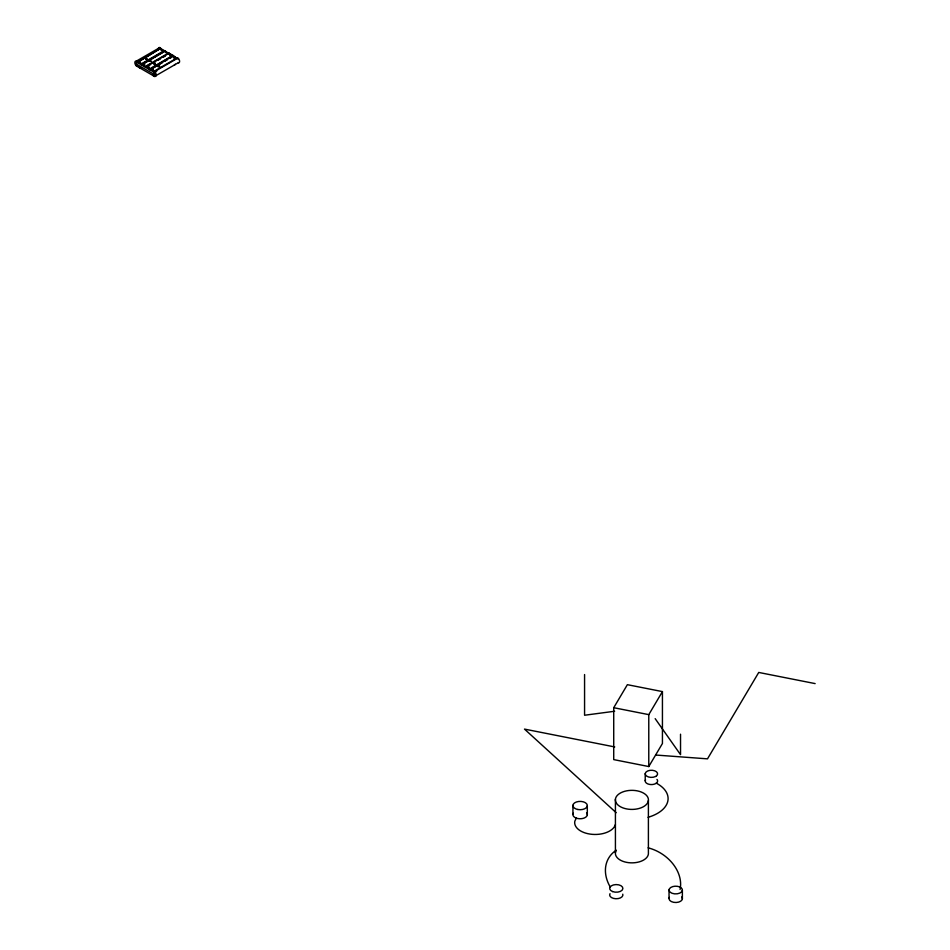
<?xml version="1.0" encoding="UTF-8"?>
<svg xmlns="http://www.w3.org/2000/svg" width="950" height="950" viewBox="0 0 950 950"><rect width="100%" height="100%" fill="white"/><g stroke="black" fill="none" stroke-linecap="round" stroke-linejoin="round"><path stroke-width="1.43" d="M159.659 66.963L158.923 66.013L158.199 66.963M154.292 63.816L155.04 63.781L154.328 63.864M150.029 61.334L150.777 61.275M576.341 818.116L574.833 821.156A20.508 11.839 0 0 0 592.278 834.349A20.508 11.839 0 0 0 615.422 824.517M613.724 707.703L627.38 684.677L662.435 691.6L662.435 743.506L648.779 766.543L613.724 759.608L613.724 707.703L648.779 714.637L662.435 691.6M154.138 64.089C156.667 62.213 152.546 65.407 155.325 64.612M150.064 61.228L150.741 61.216M145.861 58.71L146.419 59.007M177.994 62.914L154.565 76.439L136.456 65.989A3.135 1.817 60 0 1 134.864 62.605A3.135 1.817 60 0 1 136.456 61.073L159.885 47.547A3.135 1.817 60 0 0 158.306 48.818M138.581 60.764L136.456 61.999L154.565 72.449L156.691 71.214M157.759 49.697L159.885 48.462L164.469 51.11L160.633 48.284L137.204 62.427M140.897 60.289L143.367 58.864M145.837 57.439L160.633 48.284M137.204 61.809L141.039 64.018L164.469 50.493M141.467 64.885L164.896 50.742L168.72 53.568M164.469 51.11L141.039 64.636L141.039 64.018M142.69 64.172L163.661 52.072M141.467 64.267L145.291 66.476L168.72 52.951M150.789 68.839L172.983 55.409L169.148 53.2L145.291 67.094L145.291 66.476M146.953 66.631L150.658 64.493M153.116 63.068L155.586 61.643M158.056 60.218L160.514 58.805M162.984 57.38L165.454 55.955M145.718 67.343L145.718 66.726L149.554 68.946L172.983 55.409M149.981 69.801L173.411 55.658L177.246 58.484M151.216 69.089L157.379 65.526M159.849 64.101L162.308 62.688M164.777 61.263L167.248 59.838M169.717 58.413L172.176 56.988M149.981 69.184L153.817 71.404L177.246 57.879M145.884 58.698L146.526 58.841M614.638 711.253L584.571 715.243L584.571 674.547M655.607 755.024L707.501 758.848L758.741 672.446L815.136 683.596M614.733 746.938L524.483 729.101L616.194 812.701M656.26 783.18L656.688 783.37A36.207 20.9 0 0 1 648.054 817.297M164.718 51.252L177.994 58.924M136.456 64.149L154.565 74.599M655.168 718.651L680.533 754.668L680.533 734.207M682.373 890.316A6.674 3.859 0 0 1 671.982 893.249A6.674 3.859 0 0 1 672.766 886.587A6.674 3.859 0 0 1 682.373 890.316L682.373 898.914M669.038 889.794L669.038 898.391M648.779 714.637L648.779 766.543M648.399 800.529A16.53 9.536 0 0 1 622.689 807.797A16.53 9.536 0 0 1 624.637 791.314A16.53 9.536 0 0 1 648.399 800.529L648.399 853.967A16.53 9.536 0 0 1 628.639 862.671A16.53 9.536 0 0 1 616.277 850.226A38.333 29.616 30.7 0 0 610.387 887.229M645.228 773.585L645.228 780.746M615.422 799.235L615.422 852.672M587.314 805.837L587.314 814.886M572.933 805.268L572.933 814.316M173.411 55.658L173.411 56.276M169.148 53.2L169.148 53.818M164.896 50.742L164.896 51.359M153.817 71.404L153.817 72.01L177.994 57.998A3.135 1.817 60 0 1 179.586 61.239A3.135 1.817 60 0 1 178.22 62.949M149.554 68.946L149.554 69.552M136.456 61.073L136.456 65.989M648.102 847.828A36.789 28.417 30.7 0 1 680.069 889.485M586.589 812.773A7.208 4.156 0 0 1 585.521 817.344A7.208 4.156 0 0 1 577.79 818.532L576.104 818.057A7.208 4.156 0 0 1 573.301 813.248M656.972 779.416A6.187 3.574 0 0 1 656.545 782.99L655.476 783.691A6.187 3.574 0 0 1 647.959 783.964A6.187 3.574 0 0 1 645.549 779.831M622.773 894.188A6.614 3.824 0 0 1 615.826 898.736A6.614 3.824 0 0 1 610.007 893.677M681.708 896.954A6.674 3.859 0 0 1 676.127 902.5A6.674 3.859 0 0 1 669.382 897.406M156.002 75.478A1.508 0.867 0 0 1 153.746 75.941A1.508 0.867 0 0 1 153.544 74.575M175.239 64.196A1.508 0.867 0 0 1 174.396 64.921M141.716 67.877A1.508 0.867 0 0 1 139.887 67.949A1.508 0.867 0 0 1 139.294 66.939M139.816 62.249L140.564 62.296L139.864 62.189M139.816 62.854L140.564 62.914L139.864 62.807M144.079 64.707L144.816 64.754L144.115 64.647M145.421 58.746L146.906 58.853L145.421 58.746M148.343 67.165L149.079 67.224L148.343 67.165M149.684 61.204L151.157 61.322L149.684 61.204M152.606 69.623L153.342 69.683L152.641 69.576M158.199 66.12L159.683 66.239L158.27 66.013M161.132 49.946L161.868 50.006L161.132 49.946M165.383 52.404L166.119 52.464L165.431 52.345M169.646 54.863L170.382 54.922L169.646 54.863M173.909 57.321L174.634 57.439L174.004 57.226M173.909 57.938L174.634 58.057L174.004 57.843M656.545 775.818L655.476 776.518A6.187 3.574 0 0 1 645.466 774.82A6.187 3.574 0 0 1 652.365 770.296A6.187 3.574 0 0 1 656.545 775.818M577.79 809.495L576.104 809.008A7.208 4.156 0 0 1 576.401 801.99A7.208 4.156 0 0 1 587.29 805.113A7.208 4.156 0 0 1 577.79 809.495M154.565 76.439L154.565 71.523A3.135 1.817 60 0 1 156.156 74.907A3.135 1.817 60 0 1 154.565 76.439M612.584 891.563A6.614 3.824 0 0 0 622.879 888.654A6.614 3.824 0 0 0 613.367 884.961A6.614 3.824 0 0 0 612.584 891.563"/></g></svg>
